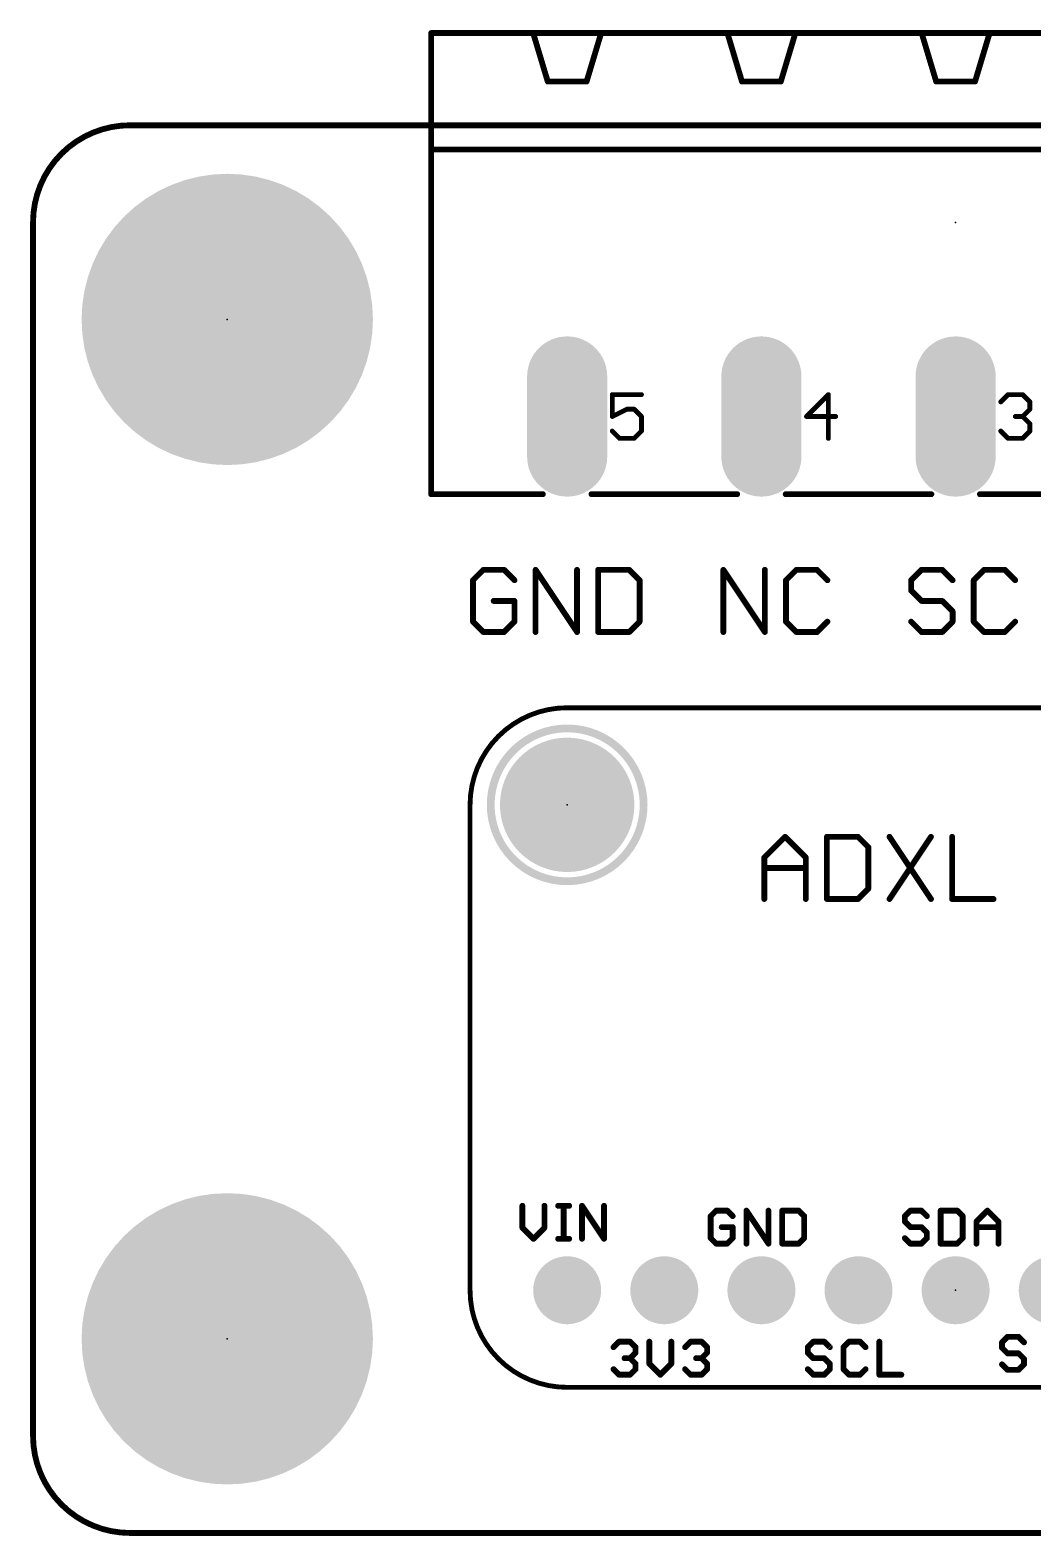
# Model space of a CAD drawing. Extents: x -11.5 to 36.9, y -3.9 to 35.5.
# Drawn here: x -11.51 to 14.72, y -3.89 to 35.51 of the extents above; entities that cross this region are included whole.
import ezdxf

# ---------------------------------------------------------------- set-up
doc = ezdxf.new("R2010")
doc.units = 0
for name, color, linetype in [('17', 110, 'CONTINUOUS'), ('20', 53, 'CONTINUOUS'), ('21', 40, 'CONTINUOUS'), ('23', 53, 'CONTINUOUS'), ('25', 253, 'CONTINUOUS')]:
    doc.layers.add(name, color=color, linetype=linetype)

# ---------------------------------------------------------------- blocks, each defined once
blk = doc.blocks.new('ROUNDP')
at = {"const_width": 0.5}
blk.add_lwpolyline([(0, -0.25, 1), (0, 0.25, 1), (0, -0.25)], format="xyb", dxfattribs=at)
blk = doc.blocks.new('LONGP100')
at = {"const_width": 1}
blk.add_lwpolyline([(-0.5, 0), (0.5, 0)], dxfattribs=at)
at = {"const_width": 0.5}
for points in [[(-0.5, 0.25, 1), (-0.5, -0.25)], [(0.5, -0.25, 1), (0.5, 0.25)]]:
    blk.add_lwpolyline(points, format="xyb", dxfattribs=at)

msp = doc.modelspace()

# ---------------------------------------------------------------- linework, layer by layer
at = {"layer": '20'}
for points, const_width in [([(-8.89, 33.02, 0.4142), (-11.43, 30.48)], 0.1524), ([(-8.89, 33.0581, 1), (-8.89, 32.9819)], 0.0762), ([(-8.89, 32.9819, 1), (-8.89, 33.0581)], 0.0762), ([(-11.3919, 30.48, 1), (-11.4681, 30.48)], 0.0762), ([(-11.4681, 30.48, 1), (-11.3919, 30.48)], 0.0762), ([(-11.43, -1.27, 0.4142), (-8.89, -3.81)], 0.1524), ([(-11.3919, -1.27, 1), (-11.4681, -1.27)], 0.0762), ([(-11.4681, -1.27, 1), (-11.3919, -1.27)], 0.0762), ([(-8.89, -3.7719, 1), (-8.89, -3.8481)], 0.0762), ([(-8.89, -3.8481, 1), (-8.89, -3.7719)], 0.0762)]:
    msp.add_lwpolyline(points, format="xyb", dxfattribs=dict(at, const_width=const_width))
at = {"layer": '20', "const_width": 0.1524}
for points in [[(-8.89, 33.02), (34.29, 33.02)], [(-11.43, -1.27), (-11.43, 30.48)], [(34.29, -3.81), (-8.89, -3.81)]]:
    msp.add_lwpolyline(points, dxfattribs=at)
at = {"layer": '21'}
for points, const_width in [([(-1.016, 32.385), (-1.016, 35.433)], 0.1524), ([(1.651, 35.433), (-1.016, 35.433)], 0.1524), ([(3.429, 35.433), (1.651, 35.433)], 0.1524), ([(1.651, 35.433), (2.032, 34.163)], 0.1524), ([(3.429, 35.433), (3.048, 34.163)], 0.1524), ([(6.731, 35.433), (3.429, 35.433)], 0.1524), ([(8.509, 35.433), (6.731, 35.433)], 0.1524), ([(6.731, 35.433), (7.112, 34.163)], 0.1524), ([(8.509, 35.433), (8.128, 34.163)], 0.1524), ([(11.811, 35.433), (8.509, 35.433)], 0.1524), ([(13.589, 35.433), (11.811, 35.433)], 0.1524), ([(11.811, 35.433), (12.192, 34.163)], 0.1524), ([(13.589, 35.433), (13.208, 34.163)], 0.1524), ([(16.891, 35.433), (13.589, 35.433)], 0.1524), ([(3.048, 34.163), (2.032, 34.163)], 0.1524), ([(8.128, 34.163), (7.112, 34.163)], 0.1524), ([(13.208, 34.163), (12.192, 34.163)], 0.1524), ([(26.416, 32.385), (-1.016, 32.385)], 0.1524), ([(-1.016, 23.368), (-1.016, 32.385)], 0.1524), ([(4.4828, 25.9725), (3.7201, 25.9725)], 0.127), ([(3.7201, 25.9725), (3.7201, 25.4005)], 0.127), ([(9.3721, 25.9725), (8.8001, 25.4005)], 0.127), ([(9.3721, 24.8285), (9.3721, 25.9725)], 0.127), ([(13.8801, 25.7818), (14.0708, 25.9725)], 0.127), ([(14.0708, 25.9725), (14.4521, 25.9725)], 0.127), ([(14.4521, 25.9725), (14.6428, 25.7818)], 0.127), ([(3.7201, 25.4005), (4.1014, 25.5912)], 0.127), ([(4.1014, 25.5912), (4.2921, 25.5912)], 0.127), ([(4.2921, 25.5912), (4.4828, 25.4005)], 0.127), ([(14.6428, 25.5912), (14.4521, 25.4005)], 0.127), ([(14.6428, 25.7818), (14.6428, 25.5912)], 0.127), ([(4.4828, 25.4005), (4.4828, 25.0192)], 0.127), ([(8.8001, 25.4005), (9.5628, 25.4005)], 0.127), ([(14.4521, 25.4005), (14.2614, 25.4005)], 0.127), ([(14.4521, 25.4005), (14.6428, 25.2098)], 0.127), ([(14.6428, 25.2098), (14.6428, 25.0192)], 0.127), ([(3.9108, 24.8285), (3.7201, 25.0192)], 0.127), ([(4.2921, 24.8285), (3.9108, 24.8285)], 0.127), ([(4.4828, 25.0192), (4.2921, 24.8285)], 0.127), ([(14.0708, 24.8285), (13.8801, 25.0192)], 0.127), ([(14.4521, 24.8285), (14.0708, 24.8285)], 0.127), ([(14.6428, 25.0192), (14.4521, 24.8285)], 0.127), ([(1.905, 23.368), (-1.016, 23.368)], 0.1524), ([(6.985, 23.368), (3.175, 23.368)], 0.1524), ([(12.065, 23.368), (8.255, 23.368)], 0.1524), ([(17.145, 23.368), (13.335, 23.368)], 0.1524), ([(2.54, 17.78), (22.86, 17.78)], 0.127), ([(0, 2.54), (0, 15.24)], 0.127), ([(1.3688, 4.7505), (1.3688, 4.1743)], 0.1524), ([(1.9451, 4.1743), (1.9451, 4.7505)], 0.1524), ([(2.3044, 4.7505), (2.5925, 4.7505)], 0.1524), ([(2.4484, 3.8862), (2.4484, 4.7505)], 0.1524), ([(2.928, 3.8862), (2.928, 4.7505)], 0.1524), ([(2.928, 4.7505), (3.5043, 3.8862)], 0.1524), ([(3.5043, 3.8862), (3.5043, 4.7505)], 0.1524), ([(6.437, 4.6235), (6.2929, 4.4795)], 0.1524), ([(6.2929, 4.4795), (6.2929, 3.9033)], 0.1524), ([(6.7251, 4.6235), (6.437, 4.6235)], 0.1524), ([(6.8691, 4.4795), (6.7251, 4.6235)], 0.1524), ([(7.2284, 3.7592), (7.2284, 4.6235)], 0.1524), ([(7.2284, 4.6235), (7.8047, 3.7592)], 0.1524), ([(7.8047, 3.7592), (7.8047, 4.6235)], 0.1524), ([(8.164, 4.6235), (8.164, 3.7592)], 0.1524), ([(8.5961, 4.6235), (8.164, 4.6235)], 0.1524), ([(8.7402, 4.4795), (8.5961, 4.6235)], 0.1524), ([(8.7402, 3.9033), (8.7402, 4.4795)], 0.1524), ([(11.517, 4.6235), (11.3729, 4.4795)], 0.1524), ([(11.3729, 4.4795), (11.3729, 4.3354)], 0.1524), ([(11.3729, 4.3354), (11.517, 4.1914)], 0.1524), ([(11.8051, 4.6235), (11.517, 4.6235)], 0.1524), ([(11.9491, 4.4795), (11.8051, 4.6235)], 0.1524), ([(12.3084, 4.6235), (12.3084, 3.7592)], 0.1524), ([(12.7406, 4.6235), (12.3084, 4.6235)], 0.1524), ([(12.8847, 4.4795), (12.7406, 4.6235)], 0.1524), ([(12.8847, 3.9033), (12.8847, 4.4795)], 0.1524), ([(13.244, 4.3354), (13.5321, 4.6235)], 0.1524), ([(13.244, 3.7592), (13.244, 4.3354)], 0.1524), ([(13.5321, 4.6235), (13.8202, 4.3354)], 0.1524), ([(13.8202, 4.3354), (13.8202, 3.7592)], 0.1524), ([(1.3688, 4.1743), (1.657, 3.8862)], 0.1524), ([(1.657, 3.8862), (1.9451, 4.1743)], 0.1524), ([(2.3044, 3.8862), (2.5925, 3.8862)], 0.1524), ([(6.2929, 3.9033), (6.437, 3.7592)], 0.1524), ([(6.8691, 4.1914), (6.581, 4.1914)], 0.1524), ([(6.7251, 3.7592), (6.8691, 3.9033)], 0.1524), ([(6.8691, 3.9033), (6.8691, 4.1914)], 0.1524), ([(8.5961, 3.7592), (8.7402, 3.9033)], 0.1524), ([(11.517, 3.7592), (11.3729, 3.9033)], 0.1524), ([(11.517, 4.1914), (11.8051, 4.1914)], 0.1524), ([(11.8051, 4.1914), (11.9491, 4.0473)], 0.1524), ([(11.9491, 3.9033), (11.8051, 3.7592)], 0.1524), ([(11.9491, 4.0473), (11.9491, 3.9033)], 0.1524), ([(12.7406, 3.7592), (12.8847, 3.9033)], 0.1524), ([(13.244, 4.1914), (13.8202, 4.1914)], 0.1524), ([(6.437, 3.7592), (6.7251, 3.7592)], 0.1524), ([(8.164, 3.7592), (8.5961, 3.7592)], 0.1524), ([(11.8051, 3.7592), (11.517, 3.7592)], 0.1524), ([(12.3084, 3.7592), (12.7406, 3.7592)], 0.1524), ([(3.7529, 1.0505), (3.897, 1.1945)], 0.1524), ([(3.897, 1.1945), (4.1851, 1.1945)], 0.1524), ([(4.1851, 1.1945), (4.3291, 1.0505)], 0.1524), ([(4.6884, 1.1945), (4.6884, 0.6183)], 0.1524), ([(5.2647, 0.6183), (5.2647, 1.1945)], 0.1524), ([(5.624, 1.0505), (5.768, 1.1945)], 0.1524), ([(5.768, 1.1945), (6.0561, 1.1945)], 0.1524), ([(6.0561, 1.1945), (6.2002, 1.0505)], 0.1524), ([(8.977, 1.1945), (8.8329, 1.0505)], 0.1524), ([(9.2651, 1.1945), (8.977, 1.1945)], 0.1524), ([(9.4091, 1.0505), (9.2651, 1.1945)], 0.1524), ([(9.9125, 1.1945), (9.7684, 1.0505)], 0.1524), ([(10.2006, 1.1945), (9.9125, 1.1945)], 0.1524), ([(10.3447, 1.0505), (10.2006, 1.1945)], 0.1524), ([(10.704, 1.1945), (10.704, 0.3302)], 0.1524), ([(14.057, 1.3215), (13.9129, 1.1775)], 0.1524), ([(13.9129, 1.1775), (13.9129, 1.0334)], 0.1524), ([(14.3451, 1.3215), (14.057, 1.3215)], 0.1524), ([(14.4891, 1.1775), (14.3451, 1.3215)], 0.1524), ([(4.1851, 0.7624), (4.041, 0.7624)], 0.1524), ([(4.3291, 0.9064), (4.1851, 0.7624)], 0.1524), ([(4.1851, 0.7624), (4.3291, 0.6183)], 0.1524), ([(4.3291, 1.0505), (4.3291, 0.9064)], 0.1524), ([(6.0561, 0.7624), (5.9121, 0.7624)], 0.1524), ([(6.2002, 0.9064), (6.0561, 0.7624)], 0.1524), ([(6.0561, 0.7624), (6.2002, 0.6183)], 0.1524), ([(6.2002, 1.0505), (6.2002, 0.9064)], 0.1524), ([(8.8329, 1.0505), (8.8329, 0.9064)], 0.1524), ([(8.8329, 0.9064), (8.977, 0.7624)], 0.1524), ([(8.977, 0.7624), (9.2651, 0.7624)], 0.1524), ([(9.2651, 0.7624), (9.4091, 0.6183)], 0.1524), ([(9.7684, 1.0505), (9.7684, 0.4743)], 0.1524), ([(13.9129, 1.0334), (14.057, 0.8894)], 0.1524), ([(14.057, 0.8894), (14.3451, 0.8894)], 0.1524), ([(14.3451, 0.8894), (14.4891, 0.7453)], 0.1524), ([(14.4891, 0.7453), (14.4891, 0.6013)], 0.1524), ([(3.897, 0.3302), (3.7529, 0.4743)], 0.1524), ([(4.1851, 0.3302), (3.897, 0.3302)], 0.1524), ([(4.3291, 0.4743), (4.1851, 0.3302)], 0.1524), ([(4.3291, 0.6183), (4.3291, 0.4743)], 0.1524), ([(4.6884, 0.6183), (4.9766, 0.3302)], 0.1524), ([(4.9766, 0.3302), (5.2647, 0.6183)], 0.1524), ([(5.768, 0.3302), (5.624, 0.4743)], 0.1524), ([(6.0561, 0.3302), (5.768, 0.3302)], 0.1524), ([(6.2002, 0.4743), (6.0561, 0.3302)], 0.1524), ([(6.2002, 0.6183), (6.2002, 0.4743)], 0.1524), ([(8.977, 0.3302), (8.8329, 0.4743)], 0.1524), ([(9.2651, 0.3302), (8.977, 0.3302)], 0.1524), ([(9.4091, 0.4743), (9.2651, 0.3302)], 0.1524), ([(9.4091, 0.6183), (9.4091, 0.4743)], 0.1524), ([(9.7684, 0.4743), (9.9125, 0.3302)], 0.1524), ([(9.9125, 0.3302), (10.2006, 0.3302)], 0.1524), ([(10.2006, 0.3302), (10.3447, 0.4743)], 0.1524), ([(10.704, 0.3302), (11.2802, 0.3302)], 0.1524), ([(14.057, 0.4572), (13.9129, 0.6013)], 0.1524), ([(14.3451, 0.4572), (14.057, 0.4572)], 0.1524), ([(14.4891, 0.6013), (14.3451, 0.4572)], 0.1524), ([(22.86, 0), (2.54, 0)], 0.127)]:
    msp.add_lwpolyline(points, dxfattribs=dict(at, const_width=const_width))
for points, const_width in [([(-0.9779, 35.433, 1), (-1.0541, 35.433)], 0.0762), ([(-1.016, 35.4711, 1), (-1.016, 35.3949)], 0.0762), ([(1.651, 35.4711, 1), (1.651, 35.3949)], 0.0762), ([(1.6875, 35.4439, 1), (1.6145, 35.4221)], 0.0762), ([(1.651, 35.3949, 1), (1.651, 35.4711)], 0.0762), ([(3.429, 35.4711, 1), (3.429, 35.3949)], 0.0762), ([(3.4655, 35.4221, 1), (3.3925, 35.4439)], 0.0762), ([(3.429, 35.3949, 1), (3.429, 35.4711)], 0.0762), ([(6.731, 35.4711, 1), (6.731, 35.3949)], 0.0762), ([(6.7675, 35.4439, 1), (6.6945, 35.4221)], 0.0762), ([(6.731, 35.3949, 1), (6.731, 35.4711)], 0.0762), ([(8.509, 35.4711, 1), (8.509, 35.3949)], 0.0762), ([(8.5455, 35.4221, 1), (8.4725, 35.4439)], 0.0762), ([(8.509, 35.3949, 1), (8.509, 35.4711)], 0.0762), ([(11.811, 35.4711, 1), (11.811, 35.3949)], 0.0762), ([(11.8475, 35.4439, 1), (11.7745, 35.4221)], 0.0762), ([(11.811, 35.3949, 1), (11.811, 35.4711)], 0.0762), ([(13.589, 35.4711, 1), (13.589, 35.3949)], 0.0762), ([(13.6255, 35.4221, 1), (13.5525, 35.4439)], 0.0762), ([(13.589, 35.3949, 1), (13.589, 35.4711)], 0.0762), ([(2.032, 34.2011, 1), (2.032, 34.1249)], 0.0762), ([(1.9955, 34.1521, 1), (2.0685, 34.1739)], 0.0762), ([(3.0115, 34.1739, 1), (3.0845, 34.1521)], 0.0762), ([(3.048, 34.1249, 1), (3.048, 34.2011)], 0.0762), ([(7.112, 34.2011, 1), (7.112, 34.1249)], 0.0762), ([(7.0755, 34.1521, 1), (7.1485, 34.1739)], 0.0762), ([(8.0915, 34.1739, 1), (8.1645, 34.1521)], 0.0762), ([(8.128, 34.1249, 1), (8.128, 34.2011)], 0.0762), ([(12.192, 34.2011, 1), (12.192, 34.1249)], 0.0762), ([(12.1555, 34.1521, 1), (12.2285, 34.1739)], 0.0762), ([(13.1715, 34.1739, 1), (13.2445, 34.1521)], 0.0762), ([(13.208, 34.1249, 1), (13.208, 34.2011)], 0.0762), ([(-1.016, 32.4231, 1), (-1.016, 32.3469)], 0.0762), ([(-0.9779, 32.385, 1), (-1.0541, 32.385)], 0.0762), ([(-1.0541, 32.385, 1), (-0.9779, 32.385)], 0.0762), ([(3.7201, 26.0042, 1), (3.7201, 25.9407)], 0.0635), ([(3.7519, 25.9725, 1), (3.6884, 25.9725)], 0.0635), ([(4.4828, 25.9407, 1), (4.4828, 26.0042)], 0.0635), ([(9.4038, 25.9725, 1), (9.3403, 25.9725)], 0.0635), ([(9.3945, 25.95, 1), (9.3496, 25.9949)], 0.0635), ([(14.0708, 26.0042, 1), (14.0708, 25.9407)], 0.0635), ([(14.0932, 25.95, 1), (14.0483, 25.9949)], 0.0635), ([(14.4745, 25.9949, 1), (14.4296, 25.95)], 0.0635), ([(14.4521, 25.9407, 1), (14.4521, 26.0042)], 0.0635), ([(4.1014, 25.6229, 1), (4.1014, 25.5594)], 0.0635), ([(4.1156, 25.5628, 1), (4.0872, 25.6195)], 0.0635), ([(4.3145, 25.6136, 1), (4.2696, 25.5687)], 0.0635), ([(4.2921, 25.5594, 1), (4.2921, 25.6229)], 0.0635), ([(13.8577, 25.8043, 1), (13.9026, 25.7594)], 0.0635), ([(14.6745, 25.7818, 1), (14.611, 25.7818)], 0.0635), ([(14.611, 25.5912, 1), (14.6745, 25.5912)], 0.0635), ([(14.6203, 25.7594, 1), (14.6652, 25.8043)], 0.0635), ([(14.6652, 25.5687, 1), (14.6203, 25.6136)], 0.0635), ([(3.7059, 25.4289, 1), (3.7343, 25.3721)], 0.0635), ([(3.6884, 25.4005, 1), (3.7519, 25.4005)], 0.0635), ([(4.5145, 25.4005, 1), (4.451, 25.4005)], 0.0635), ([(4.4603, 25.378, 1), (4.5052, 25.4229)], 0.0635), ([(8.8001, 25.4322, 1), (8.8001, 25.3687)], 0.0635), ([(8.7777, 25.4229, 1), (8.8226, 25.378)], 0.0635), ([(9.5628, 25.3687, 1), (9.5628, 25.4322)], 0.0635), ([(14.2614, 25.4322, 1), (14.2614, 25.3687)], 0.0635), ([(14.4745, 25.4229, 1), (14.4296, 25.378)], 0.0635), ([(14.4296, 25.4229, 1), (14.4745, 25.378)], 0.0635), ([(14.4521, 25.3687, 1), (14.4521, 25.4322)], 0.0635), ([(14.6745, 25.2098, 1), (14.611, 25.2098)], 0.0635), ([(14.6203, 25.1874, 1), (14.6652, 25.2323)], 0.0635), ([(3.7426, 25.0416, 1), (3.6977, 24.9967)], 0.0635), ([(3.9108, 24.8603, 1), (3.9108, 24.7968)], 0.0635), ([(3.8883, 24.806, 1), (3.9332, 24.851)], 0.0635), ([(4.2696, 24.851, 1), (4.3145, 24.806)], 0.0635), ([(4.2921, 24.7968, 1), (4.2921, 24.8603)], 0.0635), ([(4.451, 25.0192, 1), (4.5145, 25.0192)], 0.0635), ([(4.5052, 24.9967, 1), (4.4603, 25.0416)], 0.0635), ([(9.3403, 24.8285, 1), (9.4038, 24.8285)], 0.0635), ([(13.9026, 25.0416, 1), (13.8577, 24.9967)], 0.0635), ([(14.0708, 24.8603, 1), (14.0708, 24.7968)], 0.0635), ([(14.0483, 24.806, 1), (14.0932, 24.851)], 0.0635), ([(14.4296, 24.851, 1), (14.4745, 24.806)], 0.0635), ([(14.4521, 24.7968, 1), (14.4521, 24.8603)], 0.0635), ([(14.611, 25.0192, 1), (14.6745, 25.0192)], 0.0635), ([(14.6652, 24.9967, 1), (14.6203, 25.0416)], 0.0635), ([(-1.016, 23.4061, 1), (-1.016, 23.3299)], 0.0762), ([(-1.0541, 23.368, 1), (-0.9779, 23.368)], 0.0762), ([(1.905, 23.3299, 1), (1.905, 23.4061)], 0.0762), ([(3.175, 23.4061, 1), (3.175, 23.3299)], 0.0762), ([(6.985, 23.3299, 1), (6.985, 23.4061)], 0.0762), ([(8.255, 23.4061, 1), (8.255, 23.3299)], 0.0762), ([(12.065, 23.3299, 1), (12.065, 23.4061)], 0.0762), ([(13.335, 23.4061, 1), (13.335, 23.3299)], 0.0762), ([(2.54, 17.78, 0.4142), (0, 15.24)], 0.127), ([(2.54, 17.8117, 1), (2.54, 17.7483)], 0.0635), ([(2.54, 17.7483, 1), (2.54, 17.8117)], 0.0635), ([(2.54, 13.24, 1), (2.54, 17.24, 1), (2.54, 13.24)], 0.2032), ([(0.0318, 15.24, 1), (-0.0318, 15.24)], 0.0635), ([(-0.0318, 15.24, 1), (0.0318, 15.24)], 0.0635), ([(1.4069, 4.7505, 1), (1.3307, 4.7505)], 0.0762), ([(1.9832, 4.7505, 1), (1.907, 4.7505)], 0.0762), ([(2.3044, 4.7886, 1), (2.3044, 4.7124)], 0.0762), ([(2.4865, 4.7505, 1), (2.4103, 4.7505)], 0.0762), ([(2.5925, 4.7124, 1), (2.5925, 4.7886)], 0.0762), ([(2.9597, 4.7717, 1), (2.8963, 4.7294)], 0.0762), ([(2.9661, 4.7505, 1), (2.8899, 4.7505)], 0.0762), ([(3.5424, 4.7505, 1), (3.4662, 4.7505)], 0.0762), ([(6.331, 4.4795, 1), (6.2548, 4.4795)], 0.0762), ([(6.266, 4.5064, 1), (6.3199, 4.4525)], 0.0762), ([(6.437, 4.6616, 1), (6.437, 4.5854)], 0.0762), ([(6.4639, 4.5966, 1), (6.41, 4.6505)], 0.0762), ([(6.752, 4.6505, 1), (6.6981, 4.5966)], 0.0762), ([(6.7251, 4.5854, 1), (6.7251, 4.6616)], 0.0762), ([(6.8422, 4.4525, 1), (6.8961, 4.5064)], 0.0762), ([(7.2601, 4.6447, 1), (7.1967, 4.6024)], 0.0762), ([(7.2665, 4.6235, 1), (7.1903, 4.6235)], 0.0762), ([(7.8428, 4.6235, 1), (7.7666, 4.6235)], 0.0762), ([(8.2021, 4.6235, 1), (8.1259, 4.6235)], 0.0762), ([(8.164, 4.6616, 1), (8.164, 4.5854)], 0.0762), ([(8.6231, 4.6505, 1), (8.5692, 4.5966)], 0.0762), ([(8.5961, 4.5854, 1), (8.5961, 4.6616)], 0.0762), ([(8.7783, 4.4795, 1), (8.7021, 4.4795)], 0.0762), ([(8.7132, 4.4525, 1), (8.7671, 4.5064)], 0.0762), ([(11.411, 4.4795, 1), (11.3348, 4.4795)], 0.0762), ([(11.346, 4.5064, 1), (11.3999, 4.4525)], 0.0762), ([(11.3999, 4.3624, 1), (11.346, 4.3085)], 0.0762), ([(11.3348, 4.3354, 1), (11.411, 4.3354)], 0.0762), ([(11.517, 4.6616, 1), (11.517, 4.5854)], 0.0762), ([(11.5439, 4.5966, 1), (11.49, 4.6505)], 0.0762), ([(11.832, 4.6505, 1), (11.7781, 4.5966)], 0.0762), ([(11.8051, 4.5854, 1), (11.8051, 4.6616)], 0.0762), ([(11.9222, 4.4525, 1), (11.9761, 4.5064)], 0.0762), ([(12.3465, 4.6235, 1), (12.2703, 4.6235)], 0.0762), ([(12.3084, 4.6616, 1), (12.3084, 4.5854)], 0.0762), ([(12.7676, 4.6505, 1), (12.7137, 4.5966)], 0.0762), ([(12.7406, 4.5854, 1), (12.7406, 4.6616)], 0.0762), ([(12.9228, 4.4795, 1), (12.8466, 4.4795)], 0.0762), ([(12.8577, 4.4525, 1), (12.9116, 4.5064)], 0.0762), ([(13.217, 4.3624, 1), (13.2709, 4.3085)], 0.0762), ([(13.2821, 4.3354, 1), (13.2059, 4.3354)], 0.0762), ([(13.559, 4.6505, 1), (13.5051, 4.5966)], 0.0762), ([(13.559, 4.5966, 1), (13.5051, 4.6505)], 0.0762), ([(13.8583, 4.3354, 1), (13.7821, 4.3354)], 0.0762), ([(13.7932, 4.3085, 1), (13.8471, 4.3624)], 0.0762), ([(1.3958, 4.2013, 1), (1.3419, 4.1474)], 0.0762), ([(1.3307, 4.1743, 1), (1.4069, 4.1743)], 0.0762), ([(1.63, 3.9131, 1), (1.6839, 3.8593)], 0.0762), ([(1.63, 3.8593, 1), (1.6839, 3.9131)], 0.0762), ([(1.907, 4.1743, 1), (1.9832, 4.1743)], 0.0762), ([(1.972, 4.1474, 1), (1.9181, 4.2013)], 0.0762), ([(2.3044, 3.9243, 1), (2.3044, 3.8481)], 0.0762), ([(2.5925, 3.8481, 1), (2.5925, 3.9243)], 0.0762), ([(3.4726, 3.8651, 1), (3.536, 3.9073)], 0.0762), ([(6.3199, 3.9302, 1), (6.266, 3.8763)], 0.0762), ([(6.2548, 3.9033, 1), (6.331, 3.9033)], 0.0762), ([(6.581, 4.2295, 1), (6.581, 4.1533)], 0.0762), ([(6.9072, 4.1914, 1), (6.831, 4.1914)], 0.0762), ([(6.831, 3.9033, 1), (6.9072, 3.9033)], 0.0762), ([(6.8961, 3.8763, 1), (6.8422, 3.9302)], 0.0762), ([(6.8691, 4.1533, 1), (6.8691, 4.2295)], 0.0762), ([(8.7021, 3.9033, 1), (8.7783, 3.9033)], 0.0762), ([(8.7671, 3.8763, 1), (8.7132, 3.9302)], 0.0762), ([(11.3999, 3.9302, 1), (11.346, 3.8763)], 0.0762), ([(11.517, 4.2295, 1), (11.517, 4.1533)], 0.0762), ([(11.49, 4.1644, 1), (11.5439, 4.2183)], 0.0762), ([(11.832, 4.2183, 1), (11.7781, 4.1644)], 0.0762), ([(11.8051, 4.1533, 1), (11.8051, 4.2295)], 0.0762), ([(11.9872, 4.0473, 1), (11.911, 4.0473)], 0.0762), ([(11.911, 3.9033, 1), (11.9872, 3.9033)], 0.0762), ([(11.9222, 4.0204, 1), (11.9761, 4.0743)], 0.0762), ([(11.9761, 3.8763, 1), (11.9222, 3.9302)], 0.0762), ([(12.8466, 3.9033, 1), (12.9228, 3.9033)], 0.0762), ([(12.9116, 3.8763, 1), (12.8577, 3.9302)], 0.0762), ([(13.244, 4.2295, 1), (13.244, 4.1533)], 0.0762), ([(13.8202, 4.1533, 1), (13.8202, 4.2295)], 0.0762), ([(2.4103, 3.8862, 1), (2.4865, 3.8862)], 0.0762), ([(2.8899, 3.8862, 1), (2.9661, 3.8862)], 0.0762), ([(3.4662, 3.8862, 1), (3.5424, 3.8862)], 0.0762), ([(6.437, 3.7973, 1), (6.437, 3.7211)], 0.0762), ([(6.41, 3.7323, 1), (6.4639, 3.7861)], 0.0762), ([(6.6981, 3.7861, 1), (6.752, 3.7323)], 0.0762), ([(6.7251, 3.7211, 1), (6.7251, 3.7973)], 0.0762), ([(7.1903, 3.7592, 1), (7.2665, 3.7592)], 0.0762), ([(7.7666, 3.7592, 1), (7.8428, 3.7592)], 0.0762), ([(7.773, 3.7381, 1), (7.8364, 3.7803)], 0.0762), ([(8.164, 3.7973, 1), (8.164, 3.7211)], 0.0762), ([(8.1259, 3.7592, 1), (8.2021, 3.7592)], 0.0762), ([(8.5692, 3.7861, 1), (8.6231, 3.7323)], 0.0762), ([(8.5961, 3.7211, 1), (8.5961, 3.7973)], 0.0762), ([(11.517, 3.7973, 1), (11.517, 3.7211)], 0.0762), ([(11.49, 3.7323, 1), (11.5439, 3.7861)], 0.0762), ([(11.7781, 3.7861, 1), (11.832, 3.7323)], 0.0762), ([(11.8051, 3.7211, 1), (11.8051, 3.7973)], 0.0762), ([(12.3084, 3.7973, 1), (12.3084, 3.7211)], 0.0762), ([(12.2703, 3.7592, 1), (12.3465, 3.7592)], 0.0762), ([(12.7137, 3.7861, 1), (12.7676, 3.7323)], 0.0762), ([(12.7406, 3.7211, 1), (12.7406, 3.7973)], 0.0762), ([(13.2059, 3.7592, 1), (13.2821, 3.7592)], 0.0762), ([(13.7821, 3.7592, 1), (13.8583, 3.7592)], 0.0762), ([(0.0318, 2.54, 1), (-0.0318, 2.54)], 0.0635), ([(0, 2.54, 0.4142), (2.54, 0)], 0.127), ([(-0.0318, 2.54, 1), (0.0318, 2.54)], 0.0635), ([(3.897, 1.2326, 1), (3.897, 1.1564)], 0.0762), ([(3.9239, 1.1676, 1), (3.87, 1.2215)], 0.0762), ([(4.212, 1.2215, 1), (4.1581, 1.1676)], 0.0762), ([(4.1851, 1.1564, 1), (4.1851, 1.2326)], 0.0762), ([(4.7265, 1.1945, 1), (4.6503, 1.1945)], 0.0762), ([(5.3028, 1.1945, 1), (5.2266, 1.1945)], 0.0762), ([(5.768, 1.2326, 1), (5.768, 1.1564)], 0.0762), ([(5.795, 1.1676, 1), (5.7411, 1.2215)], 0.0762), ([(6.0831, 1.2215, 1), (6.0292, 1.1676)], 0.0762), ([(6.0561, 1.1564, 1), (6.0561, 1.2326)], 0.0762), ([(8.977, 1.2326, 1), (8.977, 1.1564)], 0.0762), ([(9.0039, 1.1676, 1), (8.95, 1.2215)], 0.0762), ([(9.292, 1.2215, 1), (9.2381, 1.1676)], 0.0762), ([(9.2651, 1.1564, 1), (9.2651, 1.2326)], 0.0762), ([(9.9125, 1.2326, 1), (9.9125, 1.1564)], 0.0762), ([(9.9394, 1.1676, 1), (9.8856, 1.2215)], 0.0762), ([(10.2276, 1.2215, 1), (10.1737, 1.1676)], 0.0762), ([(10.2006, 1.1564, 1), (10.2006, 1.2326)], 0.0762), ([(10.7421, 1.1945, 1), (10.6659, 1.1945)], 0.0762), ([(13.951, 1.1775, 1), (13.8748, 1.1775)], 0.0762), ([(13.886, 1.2044, 1), (13.9399, 1.1505)], 0.0762), ([(14.057, 1.3596, 1), (14.057, 1.2834)], 0.0762), ([(14.0839, 1.2946, 1), (14.03, 1.3485)], 0.0762), ([(14.372, 1.3485, 1), (14.3181, 1.2946)], 0.0762), ([(14.3451, 1.2834, 1), (14.3451, 1.3596)], 0.0762), ([(14.4622, 1.1505, 1), (14.5161, 1.2044)], 0.0762), ([(3.726, 1.0774, 1), (3.7799, 1.0235)], 0.0762), ([(4.041, 0.8005, 1), (4.041, 0.7243)], 0.0762), ([(4.212, 0.7893, 1), (4.1581, 0.7354)], 0.0762), ([(4.1581, 0.7893, 1), (4.212, 0.7354)], 0.0762), ([(4.1851, 0.7243, 1), (4.1851, 0.8005)], 0.0762), ([(4.3672, 1.0505, 1), (4.291, 1.0505)], 0.0762), ([(4.291, 0.9064, 1), (4.3672, 0.9064)], 0.0762), ([(4.3022, 1.0235, 1), (4.3561, 1.0774)], 0.0762), ([(4.3561, 0.8795, 1), (4.3022, 0.9334)], 0.0762), ([(5.597, 1.0774, 1), (5.6509, 1.0235)], 0.0762), ([(5.9121, 0.8005, 1), (5.9121, 0.7243)], 0.0762), ([(6.0831, 0.7893, 1), (6.0292, 0.7354)], 0.0762), ([(6.0292, 0.7893, 1), (6.0831, 0.7354)], 0.0762), ([(6.0561, 0.7243, 1), (6.0561, 0.8005)], 0.0762), ([(6.2383, 1.0505, 1), (6.1621, 1.0505)], 0.0762), ([(6.1621, 0.9064, 1), (6.2383, 0.9064)], 0.0762), ([(6.1732, 1.0235, 1), (6.2271, 1.0774)], 0.0762), ([(6.2271, 0.8795, 1), (6.1732, 0.9334)], 0.0762), ([(8.871, 1.0505, 1), (8.7948, 1.0505)], 0.0762), ([(8.806, 1.0774, 1), (8.8599, 1.0235)], 0.0762), ([(8.8599, 0.9334, 1), (8.806, 0.8795)], 0.0762), ([(8.7948, 0.9064, 1), (8.871, 0.9064)], 0.0762), ([(8.977, 0.8005, 1), (8.977, 0.7243)], 0.0762), ([(8.95, 0.7354, 1), (9.0039, 0.7893)], 0.0762), ([(9.292, 0.7893, 1), (9.2381, 0.7354)], 0.0762), ([(9.2651, 0.7243, 1), (9.2651, 0.8005)], 0.0762), ([(9.3822, 1.0235, 1), (9.4361, 1.0774)], 0.0762), ([(9.8065, 1.0505, 1), (9.7303, 1.0505)], 0.0762), ([(9.7415, 1.0774, 1), (9.7954, 1.0235)], 0.0762), ([(10.3177, 1.0235, 1), (10.3716, 1.0774)], 0.0762), ([(13.9399, 1.0604, 1), (13.886, 1.0065)], 0.0762), ([(13.8748, 1.0334, 1), (13.951, 1.0334)], 0.0762), ([(14.057, 0.9275, 1), (14.057, 0.8513)], 0.0762), ([(14.03, 0.8624, 1), (14.0839, 0.9163)], 0.0762), ([(14.372, 0.9163, 1), (14.3181, 0.8624)], 0.0762), ([(14.3451, 0.8513, 1), (14.3451, 0.9275)], 0.0762), ([(14.5272, 0.7453, 1), (14.451, 0.7453)], 0.0762), ([(14.4622, 0.7184, 1), (14.5161, 0.7723)], 0.0762), ([(3.7799, 0.5012, 1), (3.726, 0.4473)], 0.0762), ([(3.897, 0.3683, 1), (3.897, 0.2921)], 0.0762), ([(3.87, 0.3033, 1), (3.9239, 0.3571)], 0.0762), ([(4.1581, 0.3571, 1), (4.212, 0.3033)], 0.0762), ([(4.1851, 0.2921, 1), (4.1851, 0.3683)], 0.0762), ([(4.3672, 0.6183, 1), (4.291, 0.6183)], 0.0762), ([(4.291, 0.4743, 1), (4.3672, 0.4743)], 0.0762), ([(4.3022, 0.5914, 1), (4.3561, 0.6453)], 0.0762), ([(4.3561, 0.4473, 1), (4.3022, 0.5012)], 0.0762), ([(4.7154, 0.6453, 1), (4.6615, 0.5914)], 0.0762), ([(4.6503, 0.6183, 1), (4.7265, 0.6183)], 0.0762), ([(4.9496, 0.3571, 1), (5.0035, 0.3033)], 0.0762), ([(4.9496, 0.3033, 1), (5.0035, 0.3571)], 0.0762), ([(5.2266, 0.6183, 1), (5.3028, 0.6183)], 0.0762), ([(5.2916, 0.5914, 1), (5.2377, 0.6453)], 0.0762), ([(5.6509, 0.5012, 1), (5.597, 0.4473)], 0.0762), ([(5.768, 0.3683, 1), (5.768, 0.2921)], 0.0762), ([(5.7411, 0.3033, 1), (5.795, 0.3571)], 0.0762), ([(6.0292, 0.3571, 1), (6.0831, 0.3033)], 0.0762), ([(6.0561, 0.2921, 1), (6.0561, 0.3683)], 0.0762), ([(6.2383, 0.6183, 1), (6.1621, 0.6183)], 0.0762), ([(6.1621, 0.4743, 1), (6.2383, 0.4743)], 0.0762), ([(6.1732, 0.5914, 1), (6.2271, 0.6453)], 0.0762), ([(6.2271, 0.4473, 1), (6.1732, 0.5012)], 0.0762), ([(8.8599, 0.5012, 1), (8.806, 0.4473)], 0.0762), ([(8.977, 0.3683, 1), (8.977, 0.2921)], 0.0762), ([(8.95, 0.3033, 1), (9.0039, 0.3571)], 0.0762), ([(9.2381, 0.3571, 1), (9.292, 0.3033)], 0.0762), ([(9.2651, 0.2921, 1), (9.2651, 0.3683)], 0.0762), ([(9.4472, 0.6183, 1), (9.371, 0.6183)], 0.0762), ([(9.371, 0.4743, 1), (9.4472, 0.4743)], 0.0762), ([(9.3822, 0.5914, 1), (9.4361, 0.6453)], 0.0762), ([(9.4361, 0.4473, 1), (9.3822, 0.5012)], 0.0762), ([(9.7954, 0.5012, 1), (9.7415, 0.4473)], 0.0762), ([(9.7303, 0.4743, 1), (9.8065, 0.4743)], 0.0762), ([(9.9125, 0.3683, 1), (9.9125, 0.2921)], 0.0762), ([(9.8856, 0.3033, 1), (9.9394, 0.3571)], 0.0762), ([(10.1737, 0.3571, 1), (10.2276, 0.3033)], 0.0762), ([(10.2006, 0.2921, 1), (10.2006, 0.3683)], 0.0762), ([(10.3716, 0.4473, 1), (10.3177, 0.5012)], 0.0762), ([(10.704, 0.3683, 1), (10.704, 0.2921)], 0.0762), ([(11.2802, 0.2921, 1), (11.2802, 0.3683)], 0.0762), ([(13.9399, 0.6282, 1), (13.886, 0.5743)], 0.0762), ([(14.057, 0.4953, 1), (14.057, 0.4191)], 0.0762), ([(14.03, 0.4303, 1), (14.0839, 0.4841)], 0.0762), ([(14.3181, 0.4841, 1), (14.372, 0.4303)], 0.0762), ([(14.3451, 0.4191, 1), (14.3451, 0.4953)], 0.0762), ([(14.451, 0.6013, 1), (14.5272, 0.6013)], 0.0762), ([(14.5161, 0.5743, 1), (14.4622, 0.6282)], 0.0762), ([(2.54, 0.0318, 1), (2.54, -0.0318)], 0.0635), ([(2.54, -0.0318, 1), (2.54, 0.0318)], 0.0635), ([(10.6659, 0.3302, 1), (10.7421, 0.3302)], 0.0762)]:
    msp.add_lwpolyline(points, format="xyb", dxfattribs=dict(at, const_width=const_width))
at = {"layer": '23'}
for p in [(12.7, 30.48), (-6.35, 27.94), (2.54, 15.24), (12.7, 2.54), (-6.35, 1.27)]:
    msp.add_point(p, dxfattribs=at)
at = {"layer": '25', "const_width": 0.1524}
for points in [[(0.3474, 21.3882), (0.0762, 21.117)], [(0.8897, 21.3882), (0.3474, 21.3882)], [(1.1609, 21.117), (0.8897, 21.3882)], [(1.7134, 19.7612), (1.7134, 21.3882)], [(1.7134, 21.3882), (2.798, 19.7612)], [(2.798, 19.7612), (2.798, 21.3882)], [(3.3505, 21.3882), (3.3505, 19.7612)], [(4.164, 21.3882), (3.3505, 21.3882)], [(4.4352, 21.117), (4.164, 21.3882)], [(6.6248, 19.7612), (6.6248, 21.3882)], [(6.6248, 21.3882), (7.7095, 19.7612)], [(7.7095, 19.7612), (7.7095, 21.3882)], [(8.5331, 21.3882), (8.262, 21.117)], [(9.0755, 21.3882), (8.5331, 21.3882)], [(9.3466, 21.117), (9.0755, 21.3882)], [(11.8075, 21.3882), (11.5363, 21.117)], [(12.3498, 21.3882), (11.8075, 21.3882)], [(12.621, 21.117), (12.3498, 21.3882)], [(13.4446, 21.3882), (13.1735, 21.117)], [(13.9869, 21.3882), (13.4446, 21.3882)], [(14.2581, 21.117), (13.9869, 21.3882)], [(0.0762, 21.117), (0.0762, 20.0324)], [(4.4352, 20.0324), (4.4352, 21.117)], [(8.262, 21.117), (8.262, 20.0324)], [(11.5363, 21.117), (11.5363, 20.8459)], [(11.5363, 20.8459), (11.8075, 20.5747)], [(13.1735, 21.117), (13.1735, 20.0324)], [(1.1609, 20.5747), (0.6185, 20.5747)], [(1.1609, 20.0324), (1.1609, 20.5747)], [(11.8075, 20.5747), (12.3498, 20.5747)], [(12.3498, 20.5747), (12.621, 20.3035)], [(0.0762, 20.0324), (0.3474, 19.7612)], [(0.8897, 19.7612), (1.1609, 20.0324)], [(4.164, 19.7612), (4.4352, 20.0324)], [(8.262, 20.0324), (8.5331, 19.7612)], [(9.0755, 19.7612), (9.3466, 20.0324)], [(11.8075, 19.7612), (11.5363, 20.0324)], [(12.621, 20.0324), (12.3498, 19.7612)], [(12.621, 20.3035), (12.621, 20.0324)], [(13.1735, 20.0324), (13.4446, 19.7612)], [(13.9869, 19.7612), (14.2581, 20.0324)], [(0.3474, 19.7612), (0.8897, 19.7612)], [(3.3505, 19.7612), (4.164, 19.7612)], [(8.5331, 19.7612), (9.0755, 19.7612)], [(12.3498, 19.7612), (11.8075, 19.7612)], [(13.4446, 19.7612), (13.9869, 19.7612)], [(7.6962, 13.8609), (8.2385, 14.4032)], [(8.2385, 14.4032), (8.7809, 13.8609)], [(9.3334, 14.4032), (9.3334, 12.7762)], [(10.1469, 14.4032), (9.3334, 14.4032)], [(10.418, 14.132), (10.1469, 14.4032)], [(10.418, 13.0474), (10.418, 14.132)], [(10.9705, 14.4032), (12.0552, 12.7762)], [(12.0552, 14.4032), (10.9705, 12.7762)], [(12.6077, 14.4032), (12.6077, 12.7762)], [(7.6962, 12.7762), (7.6962, 13.8609)], [(8.7809, 13.8609), (8.7809, 12.7762)], [(7.6962, 13.5897), (8.7809, 13.5897)], [(10.1469, 12.7762), (10.418, 13.0474)], [(9.3334, 12.7762), (10.1469, 12.7762)], [(12.6077, 12.7762), (13.6923, 12.7762)]]:
    msp.add_lwpolyline(points, dxfattribs=at)
at = {"layer": '25', "const_width": 0.0762}
for points in [[(0.3474, 21.4263, 1), (0.3474, 21.3501)], [(0.3743, 21.3612, 1), (0.3204, 21.4151)], [(0.9166, 21.4151, 1), (0.8628, 21.3612)], [(0.8897, 21.3501, 1), (0.8897, 21.4263)], [(1.7515, 21.3882, 1), (1.6753, 21.3882)], [(1.7451, 21.4093, 1), (1.6817, 21.3671)], [(2.8361, 21.3882, 1), (2.7599, 21.3882)], [(3.3886, 21.3882, 1), (3.3124, 21.3882)], [(3.3505, 21.4263, 1), (3.3505, 21.3501)], [(4.1909, 21.4151, 1), (4.1371, 21.3612)], [(4.164, 21.3501, 1), (4.164, 21.4263)], [(6.6629, 21.3882, 1), (6.5867, 21.3882)], [(6.6565, 21.4093, 1), (6.5931, 21.3671)], [(7.7476, 21.3882, 1), (7.6714, 21.3882)], [(8.5331, 21.4263, 1), (8.5331, 21.3501)], [(8.5601, 21.3612, 1), (8.5062, 21.4151)], [(9.1024, 21.4151, 1), (9.0485, 21.3612)], [(9.0755, 21.3501, 1), (9.0755, 21.4263)], [(11.8075, 21.4263, 1), (11.8075, 21.3501)], [(11.8344, 21.3612, 1), (11.7805, 21.4151)], [(12.3767, 21.4151, 1), (12.3228, 21.3612)], [(12.3498, 21.3501, 1), (12.3498, 21.4263)], [(13.4446, 21.4263, 1), (13.4446, 21.3501)], [(13.4716, 21.3612, 1), (13.4177, 21.4151)], [(14.0139, 21.4151, 1), (13.96, 21.3612)], [(13.9869, 21.3501, 1), (13.9869, 21.4263)], [(0.1143, 21.117, 1), (0.0381, 21.117)], [(0.0493, 21.144, 1), (0.1031, 21.0901)], [(1.1339, 21.0901, 1), (1.1878, 21.144)], [(4.4733, 21.117, 1), (4.3971, 21.117)], [(4.4082, 21.0901, 1), (4.4621, 21.144)], [(8.235, 21.144, 1), (8.2889, 21.0901)], [(8.3001, 21.117, 1), (8.2239, 21.117)], [(9.3197, 21.0901, 1), (9.3736, 21.144)], [(11.5744, 21.117, 1), (11.4982, 21.117)], [(11.5094, 21.144, 1), (11.5632, 21.0901)], [(11.5632, 20.8728, 1), (11.5094, 20.8189)], [(11.4982, 20.8459, 1), (11.5744, 20.8459)], [(12.594, 21.0901, 1), (12.6479, 21.144)], [(13.1465, 21.144, 1), (13.2004, 21.0901)], [(13.2116, 21.117, 1), (13.1354, 21.117)], [(14.2312, 21.0901, 1), (14.285, 21.144)], [(0.6185, 20.6128, 1), (0.6185, 20.5366)], [(1.199, 20.5747, 1), (1.1228, 20.5747)], [(1.1609, 20.5366, 1), (1.1609, 20.6128)], [(11.8075, 20.6128, 1), (11.8075, 20.5366)], [(11.7805, 20.5478, 1), (11.8344, 20.6016)], [(12.3767, 20.6016, 1), (12.3228, 20.5478)], [(12.3498, 20.5366, 1), (12.3498, 20.6128)], [(0.1031, 20.0593, 1), (0.0493, 20.0054)], [(1.1878, 20.0054, 1), (1.1339, 20.0593)], [(4.4621, 20.0054, 1), (4.4082, 20.0593)], [(8.2889, 20.0593, 1), (8.235, 20.0054)], [(9.3736, 20.0054, 1), (9.3197, 20.0593)], [(11.5632, 20.0593, 1), (11.5094, 20.0054)], [(12.6591, 20.3035, 1), (12.5829, 20.3035)], [(12.594, 20.2766, 1), (12.6479, 20.3305)], [(12.6479, 20.0054, 1), (12.594, 20.0593)], [(13.2004, 20.0593, 1), (13.1465, 20.0054)], [(14.285, 20.0054, 1), (14.2312, 20.0593)], [(0.0381, 20.0324, 1), (0.1143, 20.0324)], [(0.3474, 19.7993, 1), (0.3474, 19.7231)], [(0.3204, 19.7343, 1), (0.3743, 19.7881)], [(0.8628, 19.7881, 1), (0.9166, 19.7343)], [(0.8897, 19.7231, 1), (0.8897, 19.7993)], [(1.1228, 20.0324, 1), (1.199, 20.0324)], [(1.6753, 19.7612, 1), (1.7515, 19.7612)], [(2.7599, 19.7612, 1), (2.8361, 19.7612)], [(2.7663, 19.7401, 1), (2.8297, 19.7823)], [(3.3505, 19.7993, 1), (3.3505, 19.7231)], [(3.3124, 19.7612, 1), (3.3886, 19.7612)], [(4.1371, 19.7881, 1), (4.1909, 19.7343)], [(4.164, 19.7231, 1), (4.164, 19.7993)], [(4.3971, 20.0324, 1), (4.4733, 20.0324)], [(6.5867, 19.7612, 1), (6.6629, 19.7612)], [(7.6714, 19.7612, 1), (7.7476, 19.7612)], [(7.6778, 19.7401, 1), (7.7412, 19.7823)], [(8.2239, 20.0324, 1), (8.3001, 20.0324)], [(8.5331, 19.7993, 1), (8.5331, 19.7231)], [(8.5062, 19.7343, 1), (8.5601, 19.7881)], [(9.0485, 19.7881, 1), (9.1024, 19.7343)], [(9.0755, 19.7231, 1), (9.0755, 19.7993)], [(11.8075, 19.7993, 1), (11.8075, 19.7231)], [(11.7805, 19.7343, 1), (11.8344, 19.7881)], [(12.3228, 19.7881, 1), (12.3767, 19.7343)], [(12.3498, 19.7231, 1), (12.3498, 19.7993)], [(12.5829, 20.0324, 1), (12.6591, 20.0324)], [(13.1354, 20.0324, 1), (13.2116, 20.0324)], [(13.4446, 19.7993, 1), (13.4446, 19.7231)], [(13.4177, 19.7343, 1), (13.4716, 19.7881)], [(13.96, 19.7881, 1), (14.0139, 19.7343)], [(13.9869, 19.7231, 1), (13.9869, 19.7993)], [(8.2655, 14.4301, 1), (8.2116, 14.3762)], [(8.2655, 14.3762, 1), (8.2116, 14.4301)], [(9.3715, 14.4032, 1), (9.2953, 14.4032)], [(9.3334, 14.4413, 1), (9.3334, 14.3651)], [(10.1738, 14.4301, 1), (10.1199, 14.3762)], [(10.1469, 14.3651, 1), (10.1469, 14.4413)], [(10.4561, 14.132, 1), (10.3799, 14.132)], [(10.3911, 14.1051, 1), (10.445, 14.159)], [(11.0022, 14.4243, 1), (10.9388, 14.3821)], [(12.0869, 14.3821, 1), (12.0235, 14.4243)], [(12.6458, 14.4032, 1), (12.5696, 14.4032)], [(7.7343, 13.8609, 1), (7.6581, 13.8609)], [(7.6693, 13.8878, 1), (7.7231, 13.8339)], [(8.819, 13.8609, 1), (8.7428, 13.8609)], [(8.7539, 13.8339, 1), (8.8078, 13.8878)], [(7.6962, 13.6278, 1), (7.6962, 13.5516)], [(8.7809, 13.5516, 1), (8.7809, 13.6278)], [(10.3799, 13.0474, 1), (10.4561, 13.0474)], [(10.445, 13.0204, 1), (10.3911, 13.0743)], [(7.6581, 12.7762, 1), (7.7343, 12.7762)], [(8.7428, 12.7762, 1), (8.819, 12.7762)], [(9.3334, 12.8143, 1), (9.3334, 12.7381)], [(9.2953, 12.7762, 1), (9.3715, 12.7762)], [(10.1199, 12.8031, 1), (10.1738, 12.7493)], [(10.1469, 12.7381, 1), (10.1469, 12.8143)], [(10.9388, 12.7973, 1), (11.0022, 12.7551)], [(12.0235, 12.7551, 1), (12.0869, 12.7973)], [(12.6077, 12.8143, 1), (12.6077, 12.7381)], [(12.5696, 12.7762, 1), (12.6458, 12.7762)], [(13.6923, 12.7381, 1), (13.6923, 12.8143)]]:
    msp.add_lwpolyline(points, format="xyb", dxfattribs=at)

# ---------------------------------------------------------------- block references
at = {"layer": '17'}
for p, xscale, yscale in [((-6.35, 27.94), 7.62, 7.62), ((-6.35, 27.94), 7.62, 7.62), ((2.54, 15.24), 3.516, 3.516), ((2.54, 15.24), 3.516, 3.516), ((-6.35, 1.27), 7.62, 7.62), ((-6.35, 1.27), 7.62, 7.62)]:
    msp.add_blockref('ROUNDP', p, dxfattribs=dict(at, xscale=xscale, yscale=yscale))
for name, p, xscale, yscale, rotation in [('LONGP100', (2.54, 25.4), 2.0955, 2.0955, 270), ('LONGP100', (2.54, 25.4), 2.0955, 2.0955, 270), ('LONGP100', (7.62, 25.4), 2.0955, 2.0955, 270), ('LONGP100', (7.62, 25.4), 2.0955, 2.0955, 270), ('LONGP100', (12.7, 25.4), 2.0955, 2.0955, 270), ('LONGP100', (12.7, 25.4), 2.0955, 2.0955, 270), ('ROUNDP', (2.54, 2.54), 1.778, 1.778, 90), ('ROUNDP', (2.54, 2.54), 1.778, 1.778, 90), ('ROUNDP', (5.08, 2.54), 1.778, 1.778, 90), ('ROUNDP', (5.08, 2.54), 1.778, 1.778, 90), ('ROUNDP', (7.62, 2.54), 1.778, 1.778, 90), ('ROUNDP', (7.62, 2.54), 1.778, 1.778, 90), ('ROUNDP', (10.16, 2.54), 1.778, 1.778, 90), ('ROUNDP', (10.16, 2.54), 1.778, 1.778, 90), ('ROUNDP', (12.7, 2.54), 1.778, 1.778, 90), ('ROUNDP', (12.7, 2.54), 1.778, 1.778, 90), ('ROUNDP', (15.24, 2.54), 1.778, 1.778, 90), ('ROUNDP', (15.24, 2.54), 1.778, 1.778, 90)]:
    msp.add_blockref(name, p, dxfattribs=dict(at, xscale=xscale, yscale=yscale, rotation=rotation))

doc.saveas('drawing.dxf')
